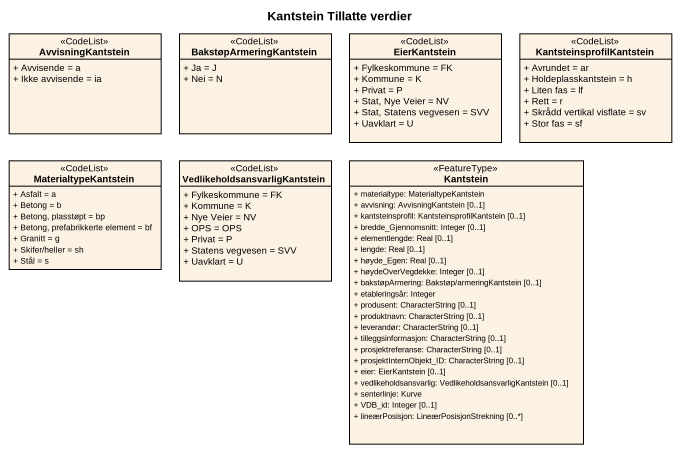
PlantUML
@startuml
title Kantstein Tillatte verdier
hide circle
hide empty members
skinparam classAttributeIconSize 0
class AvvisningKantstein <<CodeList>> {
  + Avvisende = a
  + Ikke avvisende = ia
}
class BakstøpArmeringKantstein <<CodeList>> {
  + Ja = J
  + Nei = N
}
class EierKantstein <<CodeList>> {
  + Fylkeskommune = FK
  + Kommune = K
  + Privat = P
  + Stat, Nye Veier = NV
  + Stat, Statens vegvesen = SVV
  + Uavklart = U
}
class KantsteinsprofilKantstein <<CodeList>> {
  + Avrundet = ar
  + Holdeplasskantstein = h
  + Liten fas = lf
  + Rett = r
  + Skrådd vertikal visflate = sv
  + Stor fas = sf
}
class MaterialtypeKantstein <<CodeList>> {
  + Asfalt = a
  + Betong = b
  + Betong, plasstøpt = bp
  + Betong, prefabrikkerte element = bf
  + Granitt = g
  + Skifer/heller = sh
  + Stål = s
}
class "VedlikeholdsansvarligKantstein" as VedlikeholdsansvarligKantste <<CodeList>> {
  + Fylkeskommune = FK
  + Kommune = K
  + Nye Veier = NV
  + OPS = OPS
  + Privat = P
  + Statens vegvesen = SVV
  + Uavklart = U
}
class Kantstein <<FeatureType>> {
  + materialtype: MaterialtypeKantstein
  + avvisning: AvvisningKantstein [0..1]
  + kantsteinsprofil: KantsteinsprofilKantstein [0..1]
  + bredde_Gjennomsnitt: Integer [0..1]
  + elementlengde: Real [0..1]
  + lengde: Real [0..1]
  + høyde_Egen: Real [0..1]
  + høydeOverVegdekke: Integer [0..1]
  + bakstøpArmering: Bakstøp/armeringKantstein [0..1]
  + etableringsår: Integer
  + produsent: CharacterString [0..1]
  + produktnavn: CharacterString [0..1]
  + leverandør: CharacterString [0..1]
  + tilleggsinformasjon: CharacterString [0..1]
  + prosjektreferanse: CharacterString [0..1]
  + prosjektInternObjekt_ID: CharacterString [0..1]
  + eier: EierKantstein [0..1]
  + vedlikeholdsansvarlig: VedlikeholdsansvarligKantstein [0..1]
  + senterlinje: Kurve
  + VDB_id: Integer [0..1]
  + lineærPosisjon: LineærPosisjonStrekning [0..*]
}
@enduml
